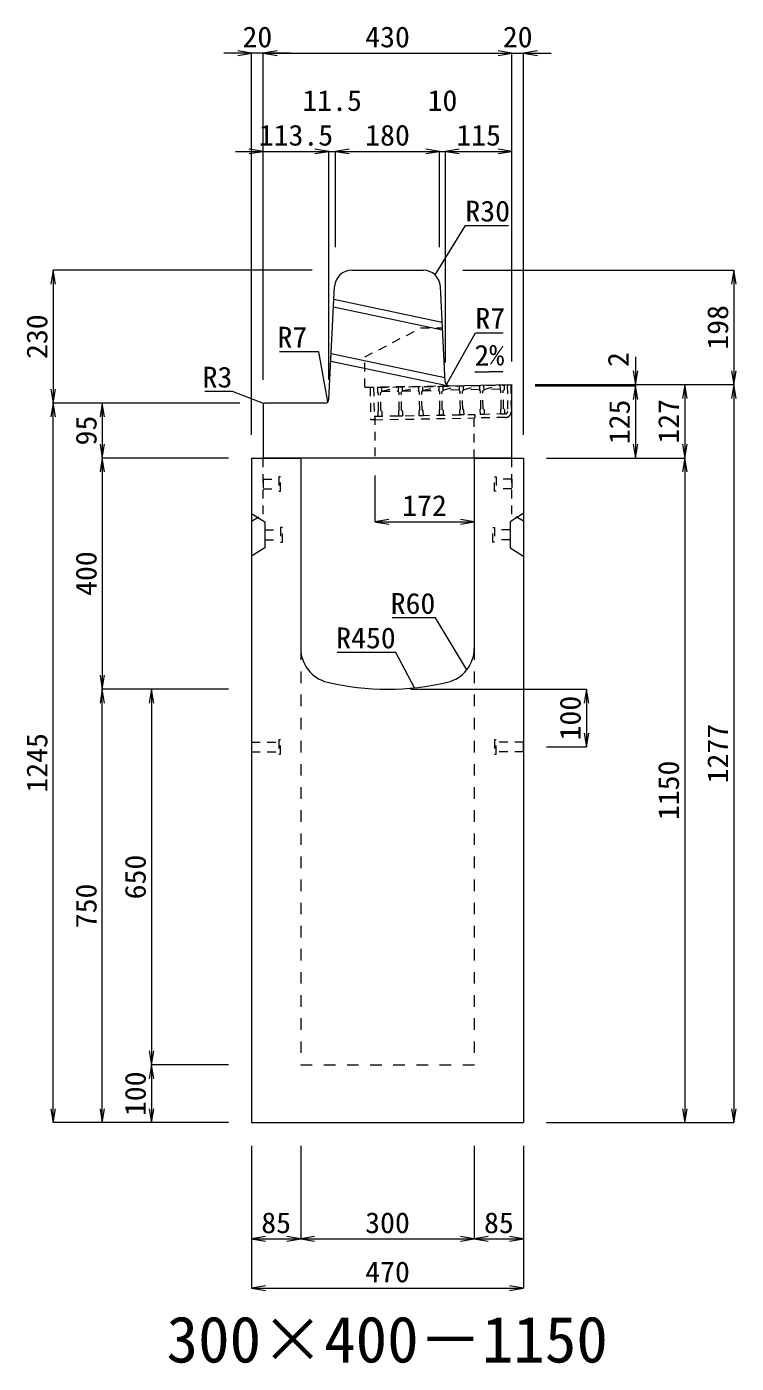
# Model space of a CAD drawing. Units: millimetres at full size. Extents: x -22536 to 51867, y -19720 to 38340.
# Drawn here: x 9276 to 10503, y 28354 to 30666 of the extents above; entities that cross this region are included whole.
import ezdxf
from ezdxf.enums import TextEntityAlignment as Align

# ---------------------------------------------------------------- set-up
doc = ezdxf.new("R2010")
doc.units = ezdxf.units.MM
doc.header["$LTSCALE"] = 20
for name, pattern in [('USER1', [2, 1, -1]), ('USER2', [1.35, 0.75, -0.6]), ('USER3', [1.35, 0.75, -0.6])]:
    doc.linetypes.add(name, pattern=pattern)
for name, color, linetype, lineweight in [('インサート', 3, 'USER2', 9), ('グレーチング', 7, 'USER2', 5), ('寸法線', 7, 'Continuous', 13), ('引出線', 4, 'Continuous', 13), ('本体', 2, 'Continuous', 13)]:
    doc.layers.add(name, color=color, linetype=linetype, lineweight=lineweight)
doc.layers.add('文字', color=7, linetype='Continuous')
doc.styles.add('ＭＳ 明朝', font='')
doc.styles.get('ＭＳ 明朝').set_extended_font_data('MS Mincho')

# ---------------------------------------------------------------- blocks, each defined once
blk = doc.blocks.new('open_arrow')
at = {"color": 0, "linetype": 'Continuous', "lineweight": -2}
blk.add_lwpolyline([(7.5, 1.25), (0, 0), (7.5, -1.25)], dxfattribs=at)

msp = doc.modelspace()

# ---------------------------------------------------------------- linework, layer by layer
at = {"layer": 'インサート'}
for p, q in [((9685, 29883.5), (9712, 29883.5)), ((9685, 29883.5), (9685, 29866.5)), ((9715, 29887.5), (9712, 29887.5)), ((9712, 29887.5), (9712, 29862.5)), ((9715, 29862.5), (9715, 29887.5)), ((10085, 29887.5), (10088, 29887.5)), ((10085, 29862.5), (10085, 29887.5)), ((10088, 29887.5), (10088, 29862.5)), ((10115, 29883.5), (10088, 29883.5)), ((10115, 29883.5), (10115, 29866.5)), ((9685, 29866.5), (9712, 29866.5)), ((9712, 29862.5), (9715, 29862.5)), ((10088, 29862.5), (10085, 29862.5)), ((10115, 29866.5), (10088, 29866.5)), ((9688.2, 29795.5), (9715.2, 29795.5)), ((9688.2, 29795.5), (9688.2, 29778.5)), ((9718.2, 29799.5), (9715.2, 29799.5)), ((9715.2, 29799.5), (9715.2, 29774.5)), ((9718.2, 29774.5), (9718.2, 29799.5)), ((10081.8, 29799.5), (10084.8, 29799.5)), ((10081.8, 29774.5), (10081.8, 29799.5)), ((10084.8, 29799.5), (10084.8, 29774.5)), ((10111.8, 29795.5), (10084.8, 29795.5)), ((10111.8, 29795.5), (10111.8, 29778.5)), ((9688.2, 29778.5), (9715.2, 29778.5)), ((9715.2, 29774.5), (9718.2, 29774.5)), ((10084.8, 29774.5), (10081.8, 29774.5)), ((10111.8, 29778.5), (10084.8, 29778.5)), ((9665, 29428.5), (9712, 29428.5)), ((9665, 29428.5), (9665, 29411.5)), ((9715, 29432.5), (9712, 29432.5)), ((9712, 29432.5), (9712, 29407.5)), ((9715, 29407.5), (9715, 29432.5)), ((10088, 29432.5), (10085, 29432.5)), ((10085, 29432.5), (10085, 29407.5)), ((10088, 29407.5), (10088, 29432.5)), ((10135, 29428.5), (10088, 29428.5)), ((10135, 29411.5), (10135, 29428.5)), ((9665, 29411.5), (9712, 29411.5)), ((9712, 29407.5), (9715, 29407.5)), ((10085, 29407.5), (10088, 29407.5)), ((10135, 29411.5), (10088, 29411.5))]:
    msp.add_line(p, q, dxfattribs=at)
at = {"layer": 'グレーチング'}
for p, q in [((9875.93, 30042.22), (9869.93, 30042.11)), ((9869.93, 30042.11), (9870.9, 29986.12)), ((9875.93, 30042.22), (9876.9, 29986.23)), ((9882.43, 30042.33), (10101.39, 30046.13)), ((9882.43, 30042.33), (9882.56, 30034.33)), ((9889.43, 30042.45), (9889.56, 30034.45)), ((9889.55, 30035.45), (9918.22, 30042.95)), ((9918.22, 30042.95), (9918.36, 30034.95)), ((9925.22, 30043.07), (9925.36, 30035.07)), ((9925.34, 30036.07), (9953.52, 30043.56)), ((9953.52, 30043.56), (9953.65, 30035.57)), ((9960.51, 30043.69), (9960.65, 30035.69)), ((9960.64, 30036.69), (9988.81, 30044.18)), ((9988.51, 30044.17), (9988.65, 30036.17)), ((9995.51, 30044.29), (9995.65, 30036.3)), ((9995.63, 30037.3), (10023.8, 30044.79)), ((10023.8, 30044.79), (10023.94, 30036.79)), ((10030.8, 30044.91), (10030.94, 30036.91)), ((10030.93, 30037.91), (10059.1, 30045.4)), ((10059.1, 30045.4), (10059.24, 30037.4)), ((10066.1, 30045.52), (10066.24, 30037.52)), ((10066.22, 30038.52), (10094.39, 30046.01)), ((10094.39, 30046.01), (10094.53, 30038.01)), ((10101.39, 30046.13), (10101.53, 30038.14)), ((10106.89, 30046.23), (10112.89, 30046.33)), ((10106.89, 30046.23), (10107.69, 30000.24)), ((10112.89, 30046.33), (10113.69, 30000.34)), ((10112.89, 30046.33), (10113.69, 30000.34)), ((9884.09, 30032.86), (9882.56, 30034.33)), ((9884.63, 30001.86), (9884.09, 30032.86)), ((9888.09, 30032.93), (9889.56, 30034.45)), ((9888.63, 30001.93), (9888.09, 30032.93)), ((9889.55, 30035.45), (9918.34, 30035.95)), ((9919.89, 30033.48), (9918.36, 30034.95)), ((9920.42, 30002.48), (9919.89, 30033.48)), ((9923.88, 30033.55), (9925.36, 30035.07)), ((9924.42, 30002.55), (9923.88, 30033.55)), ((9925.34, 30036.07), (9953.64, 30036.57)), ((9955.18, 30034.09), (9953.65, 30035.57)), ((9955.72, 30003.1), (9955.18, 30034.09)), ((9959.18, 30034.16), (9960.65, 30035.69)), ((9959.72, 30003.17), (9959.18, 30034.16)), ((9960.64, 30036.69), (9988.93, 30037.18)), ((9990.18, 30034.7), (9988.65, 30036.17)), ((9990.71, 30003.7), (9990.18, 30034.7)), ((9994.17, 30034.77), (9995.65, 30036.3)), ((9994.71, 30003.77), (9994.17, 30034.77)), ((10023.93, 30037.79), (9995.63, 30037.3)), ((10025.47, 30035.31), (10023.94, 30036.79)), ((10026.01, 30004.32), (10025.47, 30035.31)), ((10029.47, 30035.38), (10030.94, 30036.91)), ((10030.01, 30004.39), (10029.47, 30035.38)), ((10059.22, 30038.4), (10030.93, 30037.91)), ((10060.76, 30035.93), (10059.24, 30037.4)), ((10061.3, 30004.93), (10060.76, 30035.93)), ((10064.76, 30036), (10066.24, 30037.52)), ((10065.3, 30005), (10064.76, 30036)), ((10094.52, 30039.01), (10066.22, 30038.52)), ((10096.06, 30036.54), (10094.53, 30038.01)), ((10096.6, 30005.54), (10096.06, 30036.54)), ((10100.06, 30036.61), (10101.53, 30038.14)), ((10100.6, 30005.61), (10100.06, 30036.61)), ((9876.8, 29992.22), (10050.77, 29995.25)), ((9884.63, 30001.86), (9883.16, 30000.34)), ((9883.16, 30000.34), (9883.29, 29992.34)), ((9888.63, 30001.93), (9890.15, 30000.46)), ((9890.15, 30000.46), (9890.29, 29992.46)), ((9920.42, 30002.48), (9918.95, 30000.96)), ((9918.95, 30000.96), (9919.09, 29992.96)), ((9924.42, 30002.55), (9925.95, 30001.08)), ((9925.95, 30001.08), (9926.09, 29993.08)), ((9955.72, 30003.1), (9954.25, 30001.57)), ((9954.25, 30001.57), (9954.38, 29993.57)), ((9954.38, 29993.57), (9961.38, 29993.69)), ((9959.72, 30003.17), (9961.24, 30001.69)), ((9961.24, 30001.69), (9961.38, 29993.69)), ((9990.71, 30003.7), (9989.24, 30002.18)), ((9989.24, 30002.18), (9989.38, 29994.18)), ((9996.38, 29994.3), (9989.38, 29994.18)), ((9994.71, 30003.77), (9996.24, 30002.3)), ((9996.24, 30002.3), (9996.38, 29994.3)), ((10026.01, 30004.32), (10024.53, 30002.79)), ((10024.53, 30002.79), (10024.67, 29994.79)), ((10031.67, 29994.91), (10024.67, 29994.79)), ((10030.01, 30004.39), (10031.53, 30002.91)), ((10031.53, 30002.91), (10031.67, 29994.91)), ((10103.76, 29996.17), (10050.77, 29995.25)), ((10050.77, 29995.25), (10050.87, 29989.25)), ((10061.3, 30004.93), (10059.83, 30003.41)), ((10059.83, 30003.41), (10059.97, 29995.41)), ((10066.97, 29995.53), (10059.97, 29995.41)), ((10065.3, 30005), (10066.83, 30003.53)), ((10066.83, 30003.53), (10066.97, 29995.53)), ((10096.6, 30005.54), (10095.12, 30004.02)), ((10095.12, 30004.02), (10095.26, 29996.02)), ((10102.26, 29996.14), (10095.26, 29996.02)), ((10100.6, 30005.61), (10102.12, 30004.14)), ((10102.12, 30004.14), (10102.26, 29996.14)), ((9876.9, 29986.23), (9870.9, 29986.12)), ((9876.9, 29986.22), (10050.87, 29989.25)), ((9883.29, 29992.34), (9890.29, 29992.46)), ((9919.09, 29992.96), (9926.09, 29993.08)), ((10103.87, 29990.17), (10050.87, 29989.25))]:
    msp.add_line(p, q, dxfattribs=at)
for radius, start, end in [(4, 270.99562, 0.99536), (10, 270.99553, 0.99532)]:
    msp.add_arc((10103.69, 30000.17), radius, start, end, dxfattribs=at)
at = {"layer": '寸法線'}
for p, q in [((9733, 30620.58), (9617, 30620.58)), ((9665, 29960), (9665, 30620.58)), ((9685, 30620.58), (10115, 30620.58)), ((9685, 30137), (9685, 30620.58)), ((9685, 30055), (9685, 30620.58)), ((10067, 30620.58), (10183, 30620.58)), ((10115, 30087), (10115, 30620.58)), ((10115, 30087), (10115, 30620.58)), ((10135, 29960), (10135, 30620.58)), ((9637, 30450.58), (9798.5, 30450.58)), ((9685, 30055), (9685, 30450.58)), ((9750.5, 30450.58), (9858, 30450.58)), ((9798.5, 30055), (9798.5, 30450.58)), ((9798.5, 30055), (9798.5, 30450.58)), ((9810, 30285), (9810, 30450.58)), ((9810, 30450.58), (9990, 30450.58)), ((9810, 30285), (9810, 30450.58)), ((9942, 30450.58), (10048, 30450.58)), ((9990, 30285), (9990, 30450.58)), ((9990, 30285), (9990, 30450.58)), ((10000, 30085), (10000, 30450.58)), ((10000, 30450.58), (10115, 30450.58)), ((10000, 30085), (10000, 30450.58)), ((10115, 30087), (10115, 30450.58)), ((9322.06, 30245), (9322.06, 30015)), ((9770, 30245), (9322.06, 30245)), ((10030, 30245), (10498.78, 30245)), ((10498.78, 30245), (10498.78, 30047)), ((10328.78, 30095), (10328.78, 29997)), ((10155, 30047), (10328.78, 30047)), ((10155, 30047), (10413.78, 30047)), ((10155, 30047), (10498.78, 30047)), ((10155, 30047), (10498.78, 30047)), ((10155, 30045), (10328.78, 30045)), ((10155, 30045), (10328.78, 30045)), ((10328.78, 30045), (10328.78, 29920)), ((10413.78, 30047), (10413.78, 29920)), ((10498.78, 30047), (10498.78, 28770)), ((9322.06, 28770), (9322.06, 30015)), ((9645, 30015), (9322.06, 30015)), ((9645, 30015), (9322.06, 30015)), ((9407.06, 30015), (9407.06, 29920)), ((9645, 30015), (9407.06, 30015)), ((9625, 29920), (9407.06, 29920)), ((9407.06, 29920), (9407.06, 29520)), ((9625, 29920), (9407.06, 29920)), ((10175, 29920), (10328.78, 29920)), ((10175, 29920), (10413.78, 29920)), ((10175, 29920), (10413.78, 29920)), ((10413.78, 29920), (10413.78, 28770)), ((9878, 29890), (9878, 29809.77)), ((9878, 29809.77), (10050, 29809.77)), ((9625, 29520), (9407.06, 29520)), ((9407.06, 28770), (9407.06, 29520)), ((9625, 29520), (9407.06, 29520)), ((9492.06, 29520), (9492.06, 28870)), ((9625, 29520), (9492.06, 29520)), ((9940, 29520), (10243.78, 29520)), ((10243.78, 29520), (10243.78, 29420)), ((10175, 29420), (10243.78, 29420)), ((9625, 28870), (9492.06, 28870)), ((9492.06, 28870), (9492.06, 28770)), ((9625, 28870), (9492.06, 28870)), ((9625, 28770), (9322.06, 28770)), ((9625, 28770), (9407.06, 28770)), ((9625, 28770), (9492.06, 28770)), ((10175, 28770), (10413.78, 28770)), ((10175, 28770), (10498.78, 28770)), ((9665, 28730), (9665, 28568.84)), ((9665, 28730), (9665, 28483.84)), ((9750, 28730), (9750, 28568.84)), ((9750, 28730), (9750, 28568.84)), ((10050, 28730), (10050, 28568.84)), ((10050, 28730), (10050, 28568.84)), ((10135, 28730), (10135, 28568.84)), ((10135, 28730), (10135, 28483.84)), ((9665, 28568.84), (9750, 28568.84)), ((9750, 28568.84), (10050, 28568.84)), ((10050, 28568.84), (10135, 28568.84)), ((9665, 28483.84), (10135, 28483.84))]:
    msp.add_line(p, q, dxfattribs=at)
at = {"layer": '引出線'}
for points in [[(9982.14, 30236.74), (10034.6, 30322.07), (10109.27, 30322.07)], [(10001.83, 30046.93), (10051.86, 30136.53), (10099.79, 30136.53)], [(9796.67, 30016.93), (9781.31, 30103.9), (9713.38, 30103.9)], [(10050.86, 30068.59), (10099.57, 30069.56), (10050.83, 30068.59)], [(9685.88, 30014.12), (9631.81, 30034.81), (9584.09, 30034.81)], [(10037.07, 29553.32), (9982.66, 29643.21), (9907.98, 29643.21)], [(9946.44, 29522.4), (9914.22, 29583.55), (9813.21, 29583.55)]]:
    msp.add_lwpolyline(points, dxfattribs=at)
at = {"layer": '本体', "lineweight": 20}
for p, q in [((9838.54, 30245), (9961.46, 30245)), ((9798.83, 30021.65), (9808.57, 30216.5)), ((9999.66, 30051.77), (9991.42, 30216.5)), ((10006.77, 30045.12), (10115, 30046.99)), ((10115, 29920), (10115, 30046.99)), ((9685, 30012), (9685, 29920)), ((9791.84, 30015), (9688, 30015)), ((10115, 29920), (9685, 29920))]:
    msp.add_line(p, q, dxfattribs=at)
at = {"layer": '本体', "lineweight": 9}
for p, q in [((9995.19, 30141.22), (9806.8, 30180.9)), ((9994.52, 30154.65), (9807.45, 30194.05)), ((9999.99, 30045.17), (9802.09, 30086.85)), ((9999.32, 30058.59), (9802.75, 30100)), ((9665, 29824), (9688.2, 29809.5)), ((9688.2, 29809.5), (9688.2, 29764.5)), ((10134.58, 29823.74), (10111.8, 29809.5)), ((10111.8, 29809.5), (10111.8, 29764.5)), ((9688.2, 29764.5), (9665, 29750)), ((10111.8, 29764.5), (10135, 29750))]:
    msp.add_line(p, q, dxfattribs=at)
at = {"layer": '本体', "linetype": 'USER3', "lineweight": 9}
for p, q in [((9860.81, 30095), (9957.7, 30145)), ((9957.7, 30145), (9995, 30145)), ((9860.81, 30042.58), (9860.81, 30095)), ((9860.81, 30042.58), (10006.77, 30045.11)), ((10050, 29920), (10050, 29995.23)), ((9878, 29992.24), (9878, 29920))]:
    msp.add_line(p, q, dxfattribs=at)
at = {"layer": '本体'}
for p, q in [((9665, 29920), (9665, 28770)), ((9665, 29920), (9750, 29920)), ((9750, 29920), (9750, 29590.53)), ((10050, 29920), (10135, 29920)), ((10050, 29920), (10050, 29590.53)), ((10135, 29920), (10135, 28770)), ((9665, 28770), (10135, 28770))]:
    msp.add_line(p, q, dxfattribs=at)
at = {"layer": '本体', "linetype": 'USER2', "lineweight": 9}
for p, q in [((9685, 29823), (9685, 29920)), ((10115, 29823), (10115, 29920)), ((9665, 29810.5), (9685, 29823)), ((10135, 29810.5), (10115, 29823))]:
    msp.add_line(p, q, dxfattribs=at)
at = {"layer": '本体', "linetype": 'USER1', "lineweight": 15}
for p, q in [((9750, 29590.53), (9750, 28870)), ((10050, 29590.53), (10050, 28870)), ((9750, 28870), (10050, 28870))]:
    msp.add_line(p, q, dxfattribs=at)
at = {"layer": '本体', "lineweight": 20}
for centre, radius, start, end in [((9838.54, 30215), 30, 90, 177.13784), ((9961.46, 30215), 30, 2.86268, 90), ((10006.65, 30052.12), 7, 182.86268, 270.99344), ((9791.84, 30022), 7, 270, 357.13784), ((9688, 30012), 3, 90, 180)]:
    msp.add_arc(centre, radius, start, end, dxfattribs=at)
at = {"layer": '本体'}
for centre, radius, start, end in [((9810, 29590.53), 60, 180, 256.65764), ((9990, 29590.53), 60, 283.34236, 0), ((9900, 29970), 450, 256.65764, 283.34236)]:
    msp.add_arc(centre, radius, start, end, dxfattribs=at)

# ---------------------------------------------------------------- block references
at = {"layer": '寸法線', "xscale": 3.2, "yscale": 3.2}
for p, rotation in [((9665, 30620.58), 180), ((10115, 30620.58), 180), ((10115, 30620.58), 180), ((9685, 30450.58), 180), ((9798.5, 30450.58), 180), ((9798.5, 30450.58), 180), ((9990, 30450.58), 180), ((9990, 30450.58), 180), ((10115, 30450.58), 180), ((9322.06, 30245), 270), ((10498.78, 30245), 270), ((10328.78, 30047), 90), ((10498.78, 30047), 90), ((10328.78, 30045), 270), ((10328.78, 30045), 270), ((10413.78, 30047), 270), ((10498.78, 30047), 270), ((9322.06, 30015), 90), ((9322.06, 30015), 270), ((9407.06, 30015), 270), ((9407.06, 29920), 90), ((10328.78, 29920), 90), ((10413.78, 29920), 90), ((9407.06, 29920), 270), ((10413.78, 29920), 270), ((10050, 29809.77), 180), ((9407.06, 29520), 90), ((9407.06, 29520), 270), ((9492.06, 29520), 270), ((10243.78, 29520), 270), ((10243.78, 29420), 90), ((9492.06, 28870), 90), ((9492.06, 28870), 270), ((9322.06, 28770), 90), ((9407.06, 28770), 90), ((9492.06, 28770), 90), ((10413.78, 28770), 90), ((10498.78, 28770), 90), ((9750, 28568.84), 180), ((10050, 28568.84), 180), ((10135, 28568.84), 180), ((10135, 28483.84), 180)]:
    msp.add_blockref('open_arrow', p, dxfattribs=dict(at, rotation=rotation))
for p in [(9685, 30620.58), (9685, 30620.58), (10135, 30620.58), (9810, 30450.58), (9810, 30450.58), (10000, 30450.58), (10000, 30450.58), (9878, 29809.77), (9665, 28568.84), (9750, 28568.84), (10050, 28568.84), (9665, 28483.84)]:
    msp.add_blockref('open_arrow', p, dxfattribs=at)
at = {"layer": '引出線', "xscale": 0.0533, "yscale": 0.0533}
for p, rotation in [((9982.14, 30236.74), 58.4), ((10050.86, 30068.59), 1.1), ((10001.83, 30046.93), 60.8), ((9796.67, 30016.93), 100), ((9685.88, 30014.12), 159.1), ((10037.07, 29553.32), 121.2), ((9946.44, 29522.4), 117.8)]:
    msp.add_blockref('open_arrow', p, dxfattribs=dict(at, rotation=rotation))

# ---------------------------------------------------------------- texts
at = {"layer": '寸法線', "style": 'ＭＳ 明朝', "width": 1.05}
for s, p in [('20', (9675, 30648.58)), ('430', (9900, 30648.58)), ('20', (10125, 30648.58)), ('11.5', (9804.25, 30538.58)), ('10', (9995, 30538.58)), ('113.5', (9741.75, 30478.58)), ('180', (9900, 30478.58)), ('115', (10057.5, 30478.58)), ('172', (9964, 29837.77)), ('85', (9707.5, 28596.84)), ('300', (9900, 28596.84)), ('85', (10092.5, 28596.84)), ('470', (9900, 28511.84))]:
    msp.add_text(s, height=36.03, dxfattribs=at).set_placement(p, align=Align.MIDDLE_CENTER)
for s, p in [('198', (10470.78, 30146)), ('230', (9294.06, 30130)), ('2', (10298.78, 30090.34)), ('125', (10300.78, 29982.5)), ('127', (10385.78, 29983.5)), ('95', (9379.06, 29967.5)), ('400', (9379.06, 29720)), ('100', (10215.78, 29470)), ('1245', (9294.06, 29392.5)), ('1277', (10470.78, 29408.5)), ('1150', (10385.78, 29345)), ('650', (9464.06, 29195)), ('750', (9379.06, 29145)), ('100', (9464.06, 28820))]:
    msp.add_text(s, height=36.03, rotation=90, dxfattribs=at).set_placement(p, align=Align.MIDDLE_CENTER)
at = {"layer": '引出線', "style": 'ＭＳ 明朝', "width": 1.05}
for s, p in [('R30', (10034.6, 30365.27)), ('R7', (10051.86, 30179.73))]:
    msp.add_text(s, height=36.03, dxfattribs=at).set_placement(p, align=Align.TOP_LEFT)
for s, p in [('R7', (9761.31, 30147.1)), ('R3', (9631.81, 30078.01)), ('R60', (9982.66, 29686.41)), ('R450', (9914.22, 29626.75))]:
    msp.add_text(s, height=36.03, dxfattribs=at).set_placement(p, align=Align.TOP_RIGHT)
msp.add_text('2%', height=36.03, rotation=1.146, dxfattribs=at).set_placement((10049.89, 30115.48), align=Align.TOP_LEFT)
at = {"layer": '文字', "style": 'ＭＳ 明朝'}
msp.add_text('300×400－1150', height=80.06, dxfattribs=at).set_placement((9899.52, 28395.03), align=Align.MIDDLE_CENTER)

doc.saveas('drawing.dxf')
